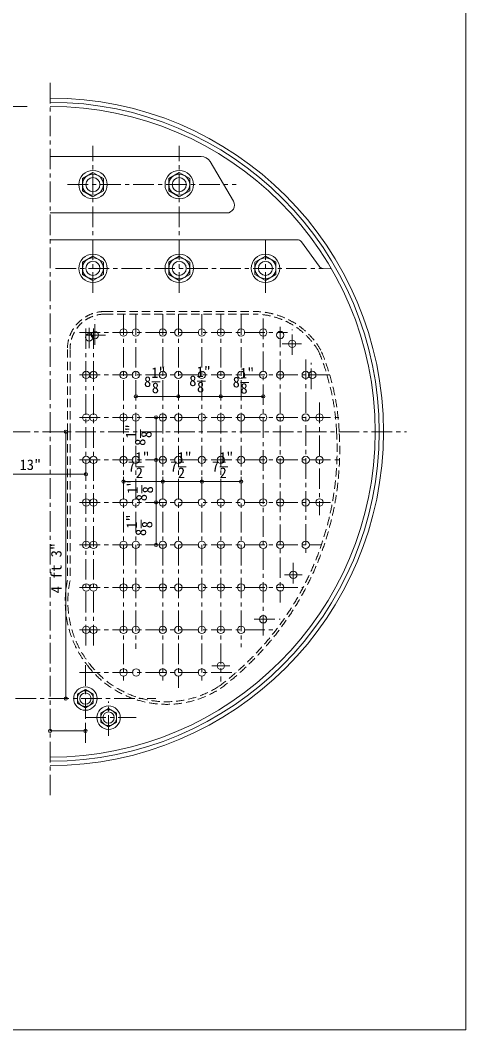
# Model space of a CAD drawing. Units: millimetres, scale not verified. Extents: x -5564 to 5565, y -3978 to 3978.
# Drawn here: x 3399 to 5565, y -3978 to 925 of the extents above; entities that cross this region are included whole.
import ezdxf
from ezdxf.enums import TextEntityAlignment as Align

# ---------------------------------------------------------------- set-up
doc = ezdxf.new("R2010")
doc.units = ezdxf.units.MM
doc.header["$LTSCALE"] = 20
doc.header["$PDMODE"] = 32
doc.header["$PDSIZE"] = 16
doc.linetypes.add('CHAIN1', pattern=[8, 5, -1, 1, -1])
doc.linetypes.add('DASHED2', pattern=[3, 2, -1])
for name, color, linetype, lineweight in [('0-1_zuwaku', 7, 'Continuous', 18), ('0-3_Center', 4, 'CHAIN1', 9), ('0-5_Line', 7, 'Continuous', 9), ('0-6_Sunpou', 3, 'Continuous', 9), ('0-7_Kumo', 7, 'DASHED2', 9)]:
    doc.layers.add(name, color=color, linetype=linetype, lineweight=lineweight)
doc.styles.add('ＭＳ ゴシック', font='')
doc.styles.get('ＭＳ ゴシック').set_extended_font_data('MS Gothic')

msp = doc.modelspace()

# ---------------------------------------------------------------- linework, layer by layer
at = {"layer": '0-1_zuwaku'}
msp.add_lwpolyline([(-5564.44, 3978.07), (5565.14, 3978.07), (5565.14, -3977.57), (-5564.44, -3977.57)], close=True, dxfattribs=at)
at = {"layer": '0-3_Center'}
for p, q in [((3544.21, 621.2), (3544.21, -2838.06)), ((3752.45, -399.21), (3752.45, 315.41)), ((4171.99, -399.21), (4171.99, 315.41)), ((3628.75, 126.5), (4449.03, 126.5)), ((4591.03, -399.21), (4591.03, -136.21)), ((3571.02, -279.9), (4869.61, -279.9)), ((3762.18, -650.67), (3762.18, -528.36)), ((3901.09, -502.15), (3901.09, -2280.77)), ((3961.17, -502.15), (3961.17, -2127.29)), ((4091.59, -502.15), (4091.59, -2280.77)), ((4167.55, -502.15), (4167.55, -2317.61)), ((4282.09, -502.15), (4282.09, -2280.77)), ((4373.92, -502.15), (4373.92, -2286.71)), ((4472.59, -502.15), (4472.59, -2119.54)), ((4580.3, -523.26), (4580.3, -2077.93)), ((3718.5, -571.41), (3718.5, -2127.29)), ((3733.92, -668.11), (3733.92, -555.75)), ((3754.8, -571.41), (3754.8, -2127.29)), ((4663.09, -563.36), (4663.09, -1903.15)), ((4721.02, -700.44), (4721.02, -577.26)), ((3687.72, -591.12), (4698.05, -591.12)), ((3724.02, -603.85), (3813.8, -603.85)), ((4672.68, -646.33), (4766.39, -646.33)), ((4786.67, -721.78), (4786.67, -1677.9)), ((4813.5, -866.05), (4813.5, -739.55)), ((3687.72, -797.5), (4903.48, -797.5)), ((4853.59, -931.22), (4853.59, -1479.05)), ((3687.72, -1003.87), (4947.47, -1003.87)), ((-652.79, -1073.65), (5275.91, -1073.65)), ((3687.72, -1210.25), (4947.47, -1210.25)), ((3687.72, -1416.62), (4916.41, -1416.62)), ((3687.72, -1623), (4863.03, -1623)), ((4726.56, -1809.58), (4726.56, -1697.22)), ((4683.19, -1768.32), (4769.92, -1768.32)), ((3687.72, -1829.37), (4774.39, -1829.37)), ((4536.93, -1984.1), (4663.09, -1984.1)), ((3687.72, -2035.75), (4642.27, -2035.75)), ((3687.72, -2242.12), (4448.63, -2242.12)), ((3715.66, -2207.16), (3715.66, -2584.77)), ((4330.56, -2209.93), (4417.28, -2209.93)), ((3375.73, -2369.05), (4058.44, -2369.05)), ((3828.59, -2550.02), (3828.59, -2383.32)), ((3715.66, -2461.62), (3961.89, -2461.62))]:
    msp.add_line(p, q, dxfattribs=at)
at = {"layer": '0-5_Line'}
for p, q in [((1219.79, 505.91), (3433.23, 505.91)), ((4277.93, 263.13), (3544.21, 263.13)), ((4435.4, 46.55), (4321.62, 238.26)), ((3544.21, -10.99), (4402.63, -10.99)), ((3544.21, -140.86), (4745.56, -140.86)), ((4766.14, -151.37), (4852.09, -270.14)), ((4871.17, -280.61), (4912.03, -283.02))]:
    msp.add_line(p, q, dxfattribs=at)
for points in [[(3803.28, 155.85), (3752.45, 185.2), (3701.62, 155.85), (3701.62, 97.15), (3752.45, 67.81), (3803.28, 97.15)], [(4222.82, 155.85), (4171.99, 185.2), (4121.16, 155.85), (4121.16, 97.15), (4171.99, 67.81), (4222.82, 97.15)], [(3803.28, -250.55), (3752.45, -221.2), (3701.62, -250.55), (3701.62, -309.25), (3752.45, -338.59), (3803.28, -309.25)], [(4222.82, -250.55), (4171.99, -221.2), (4121.16, -250.55), (4121.16, -309.25), (4171.99, -338.59), (4222.82, -309.25)], [(4641.86, -250.55), (4591.03, -221.2), (4540.2, -250.55), (4540.2, -309.25), (4591.03, -338.59), (4641.86, -309.25)], [(3754, -2346.91), (3715.66, -2324.77), (3677.31, -2346.91), (3677.31, -2391.19), (3715.66, -2413.33), (3754, -2391.19)], [(3866.93, -2439.48), (3828.59, -2417.34), (3790.24, -2439.48), (3790.24, -2483.75), (3828.59, -2505.89), (3866.93, -2483.75)]]:
    msp.add_lwpolyline(points, close=True, dxfattribs=at)
for centre, radius in [((3752.45, 126.5), 69.12), ((3752.45, 126.5), 50.83), ((3752.45, 126.5), 34.19), ((4171.99, 126.5), 69.12), ((4171.99, 126.5), 50.83), ((4171.99, 126.5), 34.19), ((3752.45, -279.9), 69.12), ((3752.45, -279.9), 50.83), ((4171.99, -279.9), 69.12), ((4171.99, -279.9), 50.83), ((4591.03, -279.9), 69.12), ((4591.03, -279.9), 50.83), ((3752.45, -279.9), 34.19), ((4171.99, -279.9), 34.19), ((4591.03, -279.9), 34.19), ((3762.18, -603.85), 17.82), ((3901.09, -591.12), 17.82), ((3961.17, -591.12), 17.82), ((4091.59, -591.12), 17.82), ((4167.55, -591.12), 17.82), ((4282.09, -591.12), 17.82), ((4373.92, -591.12), 17.82), ((4472.59, -591.12), 17.82), ((4580.3, -591.12), 17.82), ((4663.09, -603.75), 17.82), ((3733.92, -615.1), 17.82), ((4721.02, -646.33), 17.82), ((3719.15, -797.5), 17.82), ((3754.8, -797.5), 17.82), ((3901.09, -797.5), 17.82), ((3961.17, -797.5), 17.82), ((4091.59, -797.5), 17.82), ((4167.55, -797.5), 17.82), ((4282.09, -797.5), 17.82), ((4373.92, -797.5), 17.82), ((4472.59, -797.5), 17.82), ((4580.3, -797.5), 17.82), ((4663.09, -797.5), 17.82), ((4786.67, -797.5), 17.82), ((4818.9, -797.5), 17.82), ((3719.15, -1003.87), 17.82), ((3754.8, -1003.87), 17.82), ((3901.09, -1003.87), 17.82), ((3961.17, -1003.87), 17.82), ((4091.59, -1003.87), 17.82), ((4167.55, -1003.87), 17.82), ((4282.09, -1003.87), 17.82), ((4373.92, -1003.87), 17.82), ((4472.38, -1003.87), 17.82), ((4580.3, -1003.87), 17.82), ((4663.09, -1003.87), 17.82), ((4786.67, -1003.87), 17.82), ((4853.59, -1003.87), 17.82), ((3719.15, -1210.25), 17.82), ((3754.8, -1210.25), 17.82), ((3901.09, -1210.25), 17.82), ((3961.17, -1210.25), 17.82), ((4091.59, -1210.25), 17.82), ((4167.55, -1210.25), 17.82), ((4282.09, -1210.25), 17.82), ((4373.92, -1210.25), 17.82), ((4472.59, -1210.25), 17.82), ((4580.3, -1210.25), 17.82), ((4663.09, -1210.25), 17.82), ((4786.67, -1210.25), 17.82), ((4853.59, -1210.25), 17.82), ((3719.15, -1416.62), 17.82), ((3754.8, -1416.62), 17.82), ((3901.09, -1416.62), 17.82), ((3961.17, -1416.62), 17.82), ((4091.59, -1416.62), 17.82), ((4167.55, -1416.62), 17.82), ((4282.09, -1416.62), 17.82), ((4373.92, -1416.62), 17.82), ((4472.59, -1416.62), 17.82), ((4580.16, -1416.62), 17.82), ((4663.09, -1416.62), 17.82), ((4786.67, -1416.62), 17.82), ((4853.59, -1416.62), 17.82), ((3719.15, -1623), 17.82), ((3754.8, -1623), 17.82), ((3901.09, -1623), 17.82), ((3961.17, -1623), 17.82), ((4091.59, -1623), 17.82), ((4167.55, -1623), 17.82), ((4282.09, -1623), 17.82), ((4373.92, -1623), 17.82), ((4472.59, -1623), 17.82), ((4580.3, -1623), 17.82), ((4663.09, -1623), 17.82), ((4786.67, -1623), 17.82), ((4726.56, -1768.32), 17.82), ((3719.15, -1829.37), 17.82), ((3754.8, -1829.37), 17.82), ((3901.09, -1829.37), 17.82), ((3961.17, -1829.37), 17.82), ((4091.59, -1829.37), 17.82), ((4167.55, -1829.37), 17.82), ((4282.09, -1829.37), 17.82), ((4373.92, -1829.37), 17.82), ((4472.59, -1829.37), 17.82), ((4580.3, -1829.37), 17.82), ((4663.09, -1829.37), 17.82), ((4580.3, -1984.1), 17.82), ((3719.15, -2035.75), 17.82), ((3754.8, -2035.75), 17.82), ((3901.09, -2035.75), 17.82), ((3961.17, -2035.75), 17.82), ((4091.59, -2035.75), 17.82), ((4167.55, -2035.75), 17.82), ((4282.09, -2035.75), 17.82), ((4373.92, -2035.75), 17.82), ((4472.59, -2035.75), 17.82), ((4373.92, -2209.93), 17.82), ((3901.09, -2242.12), 17.82), ((3962.42, -2242.12), 17.82), ((4091.59, -2242.12), 17.82), ((4167.55, -2242.12), 17.82), ((4282.09, -2242.12), 17.82), ((3715.66, -2369.05), 56.94), ((3715.66, -2369.05), 38.34), ((3715.66, -2369.05), 27.34), ((3828.59, -2461.62), 56.94), ((3828.59, -2461.62), 38.34), ((3828.59, -2461.62), 27.34)]:
    msp.add_circle(centre, radius, dxfattribs=at)
for centre, radius, start, end in [((3544.21, -1073.65), 1620.52, 270, 90), ((3544.21, -1073.65), 1600.2, 270, 90), ((3544.21, -1073.65), 1579.88, 270, 90), ((4277.93, 212.33), 50.8, 30.68995, 90), ((4402.63, 27.11), 38.1, 270, 30.68995), ((4745.56, -166.26), 25.4, 35.889, 90), ((4872.66, -255.25), 25.4, 215.889, 266.62282)]:
    msp.add_arc(centre, radius, start, end, dxfattribs=at)
at = {"layer": '0-6_Sunpou'}
for p, q in [((4039.45, -831.71), (4079.45, -831.71)), ((4259.23, -827.45), (4299.23, -827.45)), ((3961.17, -901.48), (3961.17, -870.86)), ((4167.55, -901.48), (4167.55, -870.86)), ((4373.92, -901.48), (4373.92, -870.86)), ((4470.47, -833.85), (4510.47, -833.85)), ((4580.3, -901.48), (4580.3, -870.86)), ((3961.17, -901.48), (4167.55, -901.48)), ((4167.55, -901.48), (4373.92, -901.48)), ((4373.92, -901.48), (4580.3, -901.48)), ((4059.03, -1003.87), (4021.18, -1003.87)), ((4059.03, -1003.87), (4059.03, -1210.25)), ((3620.14, -1073.65), (3569.81, -1073.65)), ((3620.14, -2369.05), (3620.14, -1073.65)), ((3983.2, -1103.15), (3983.2, -1063.15)), ((4059.03, -1210.25), (4021.18, -1210.25)), ((4059.03, -1210.25), (4059.03, -1416.62)), ((3718.5, -1279.54), (3718.5, -1250.09)), ((3961.68, -1243.68), (4001.68, -1243.68)), ((4166.28, -1243.68), (4206.28, -1243.68)), ((4368.93, -1243.68), (4408.93, -1243.68)), ((3178.76, -1279.54), (3718.5, -1279.54)), ((3901.09, -1315.11), (3901.09, -1291.7)), ((4091.59, -1315.11), (3901.09, -1315.11)), ((4091.59, -1315.11), (4091.59, -1291.7)), ((4282.09, -1315.11), (4091.59, -1315.11)), ((4282.09, -1315.11), (4282.09, -1291.7)), ((4472.59, -1315.11), (4282.09, -1315.11)), ((4472.59, -1315.11), (4472.59, -1291.7)), ((3990.1, -1372.08), (3990.1, -1332.08)), ((4059.03, -1416.62), (4021.18, -1416.62)), ((4059.03, -1416.62), (4059.03, -1623)), ((3986.65, -1541.03), (3986.65, -1501.03)), ((4059.03, -1623), (4021.18, -1623)), ((3620.14, -2369.05), (3569.81, -2369.05)), ((3544.21, -2525.94), (3544.21, -2489.38)), ((3715.66, -2525.94), (3715.66, -2489.38)), ((3544.21, -2525.94), (3715.66, -2525.94))]:
    msp.add_line(p, q, dxfattribs=at)
for p in [(3961.17, -901.48), (4167.55, -901.48), (4373.92, -901.48), (4580.3, -901.48), (4059.03, -1003.87), (3620.14, -1073.65), (4059.03, -1210.25), (3718.5, -1279.54), (3901.09, -1315.11), (4091.59, -1315.11), (4282.09, -1315.11), (4472.59, -1315.11), (4059.03, -1416.62), (4059.03, -1623), (3620.14, -2369.05), (3544.21, -2525.94), (3715.66, -2525.94)]:
    msp.add_point(p, dxfattribs=at)
at = {"layer": '0-7_Kumo'}
for p, q in [((3810.52, -489.45), (4530.96, -489.45)), ((3810.52, -502.15), (4531.03, -502.15)), ((3628.6, -1073.65), (3628.6, -671.37)), ((3641.3, -1073.65), (3641.3, -671.37)), ((3628.6, -1073.65), (3628.6, -1794.02)), ((3641.3, -1073.65), (3641.3, -1794.02))]:
    msp.add_line(p, q, dxfattribs=at)
for centre, radius, start, end in [((3810.52, -671.37), 181.92, 90, 180), ((4535.11, -865.55), 376.12, 29.93667, 90.63293), ((3810.52, -671.37), 169.22, 90, 180), ((4535.11, -865.55), 363.42, 29.93667, 90.64389), ((3793.83, -1123.65), 1143.89, 2.47754, 22.6712), ((3793.83, -1123.65), 1156.59, 2.47754, 22.6712), ((3503.51, -1161.28), 1435.79, 306.95978, 3.46847), ((3503.51, -1161.28), 1448.49, 306.95978, 3.46847), ((4116.89, -1897.86), 499.2, 167.99397, 218.31243), ((4116.89, -1897.86), 486.5, 167.99397, 218.31243), ((4110.01, -1912.05), 472.36, 217.50074, 303.03211), ((4110.01, -1912.05), 485.06, 217.50074, 303.03211)]:
    msp.add_arc(centre, radius, start, end, dxfattribs=at)

# ---------------------------------------------------------------- texts
at = {"layer": '0-6_Sunpou', "style": 'ＭＳ ゴシック'}
for s, p in [('1"', (4036.1, -827.35)), ('1"', (4255.87, -823.08)), ('1"', (4467.11, -829.48)), ('8', (4000.74, -871.29)), ('8', (4220.51, -867.02)), ('8', (4258.24, -897.3)), ('8', (4431.75, -873.42)), ('8', (4038.47, -901.57)), ('8', (4469.48, -903.7)), ('1"', (3958.33, -1239.32)), ('1"', (4162.92, -1239.32)), ('1"', (4365.57, -1239.32)), ('13"', (3396.13, -1274.54)), ('7', (3922.97, -1283.26)), ('7', (4127.56, -1283.26)), ('7', (4330.21, -1283.26)), ('2', (3960.69, -1313.54)), ('2', (4165.29, -1313.54)), ('2', (4367.94, -1313.54))]:
    msp.add_text(s, height=51.32, dxfattribs=at).set_placement(p, align=Align.BOTTOM_LEFT)
for s, p in [('1"', (3978.84, -1106.51)), ('8', (4053.06, -1104.14)), ('8', (4022.78, -1141.87)), ('1"', (3985.73, -1375.44)), ('8', (4059.95, -1373.07)), ('8', (4029.68, -1410.8)), ('1"', (3982.29, -1544.38)), ('8', (4056.5, -1542.01)), ('8', (4026.23, -1579.74)), ('4 ft 3"', (3615.14, -1857.91))]:
    msp.add_text(s, height=51.32, rotation=90, dxfattribs=at).set_placement(p, align=Align.BOTTOM_LEFT)

doc.saveas('drawing.dxf')
